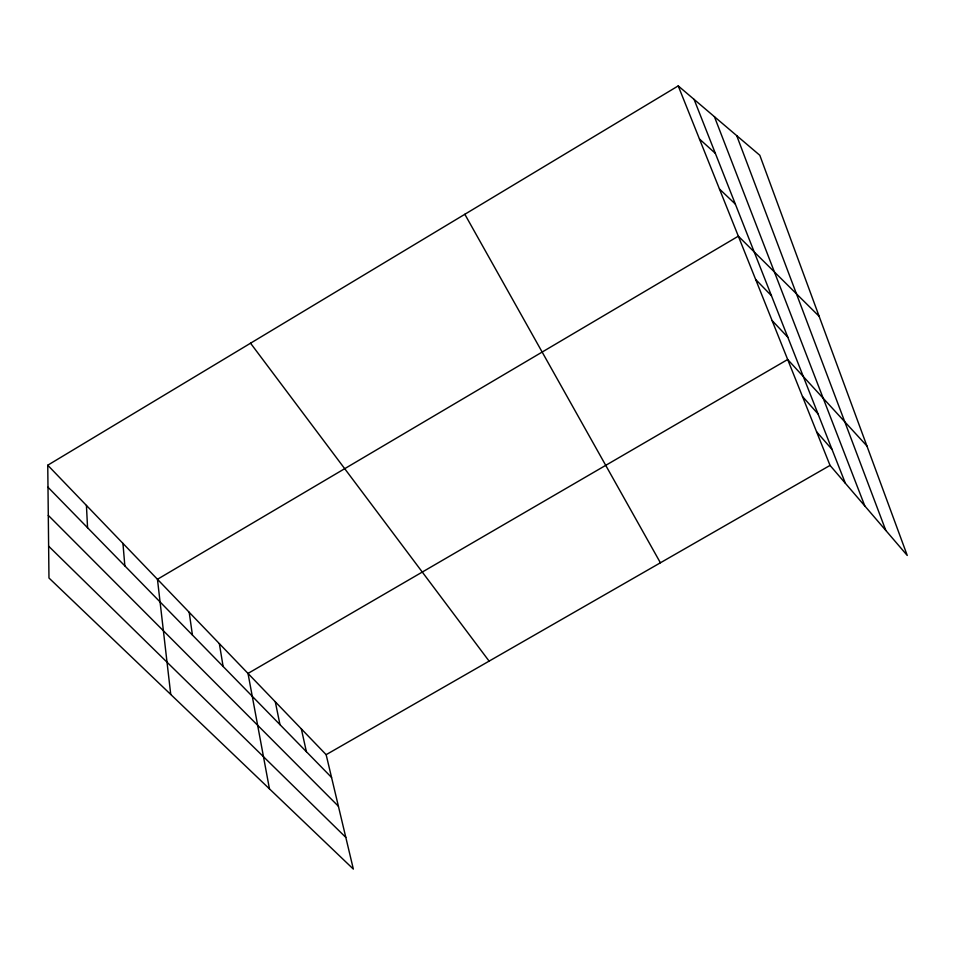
<?xml version="1.0" encoding="UTF-8"?>
<svg xmlns="http://www.w3.org/2000/svg" width="955" height="955" viewBox="0 0 955 955"><rect width="100%" height="100%" fill="white"/><g stroke="black" fill="none" stroke-linecap="round" stroke-linejoin="round"><path stroke-width="1.43" d="M47.75 465.216L326.144 754.677L353.35 869.098L48.968 578.002L47.75 465.216L678.217 85.902L759.81 155.283L907.25 555.452L830.038 465.407L678.217 85.902M326.144 754.677L830.038 465.407M699.466 139L715.343 153.349M719.461 189.006L735.338 204.084M48.621 546.176L345.806 837.38M819.151 316.332L738.334 236.183L157.456 579.279L170.742 694.452M48.287 515.366L338.416 806.259M47.989 487.229L331.564 777.454M755.668 279.481L771.461 295.728M772.082 320.534L787.815 337.222M866.901 445.949L787.684 359.51L248.013 673.43L269.453 788.854M802.498 396.552L818.053 413.945M816.609 431.815L832.056 449.471M250.544 343.203L489.115 661.123M464.834 214.278L660.406 562.793M694.082 99.392L845.378 483.29M714.412 116.677L864.8 505.947M736.711 135.646L885.81 530.455M301.326 728.856L306.388 751.692M275.303 701.806L279.982 724.666M219.352 643.634L223.112 666.459M189.197 612.286L192.421 635.051M122.944 543.395L124.854 565.897M86.428 505.434L87.562 527.721"/></g></svg>
